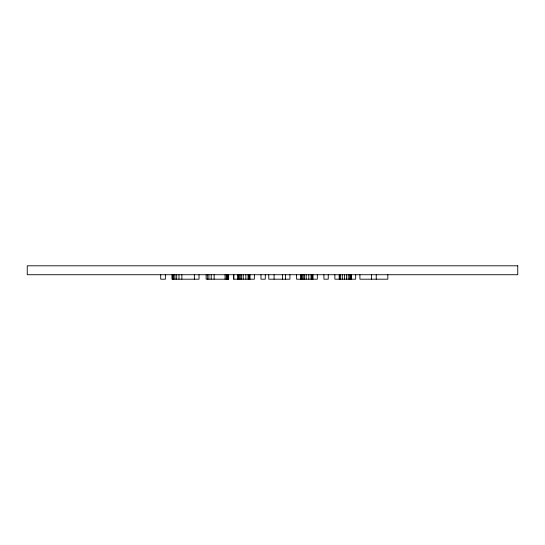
<?xml version="1.0" encoding="UTF-8"?>
<svg xmlns="http://www.w3.org/2000/svg" width="545" height="545" viewBox="0 0 545 545"><rect width="100%" height="100%" fill="white"/><g stroke="black" fill="none" stroke-linecap="round" stroke-linejoin="round"><path stroke-width="0.82" d="M387.849 274.728L387.849 279.19L359.904 279.19L359.904 274.728M376.234 274.728L376.234 279.19M371.567 274.728L371.567 279.19M355.674 274.728L355.674 279.19L334.868 279.19L334.868 274.728M351.341 274.728L351.341 279.19M351.164 274.728L351.164 279.19M350.619 274.728L350.619 279.19M349.658 274.728L349.658 279.19M348.207 274.728L348.207 279.19M346.45 274.728L346.45 279.19M344.583 274.728L344.583 279.19M342.301 274.728L342.301 279.19M340.605 274.728L340.605 279.19M339.549 274.728L339.549 279.19M339.194 274.728L339.194 279.19M328.253 274.728L328.253 279.19L323.928 279.19L323.928 274.728M317.333 274.728L317.333 279.19L296.575 279.19L296.575 274.728M313.007 274.728L313.007 279.19M312.503 274.728L312.503 279.19M311.876 274.728L311.876 279.19M310.997 274.728L310.997 279.19M308.797 274.728L308.797 279.19M306.222 274.728L306.222 279.19M304.601 274.728L304.601 279.19M303.204 274.728L303.204 279.19M302.114 274.728L302.114 279.19M301.412 274.728L301.412 279.19M301.031 274.728L301.031 279.19M300.908 274.728L300.908 279.19M289.92 274.728L289.92 279.19L268.753 279.19L268.753 274.728M285.587 274.728L285.587 279.19M282.535 274.728L282.535 279.19M274.087 274.728L274.087 279.19M265.286 274.728L265.286 279.19L260.96 279.19L260.96 274.728M254.365 274.728L254.365 279.19L233.614 279.19L233.614 274.728M250.039 274.728L250.039 279.19M249.535 274.728L249.535 279.19M248.908 274.728L248.908 279.19M248.029 274.728L248.029 279.19M245.836 274.728L245.836 279.19M243.254 274.728L243.254 279.19M241.639 274.728L241.639 279.19M240.236 274.728L240.236 279.19M239.146 274.728L239.146 279.19M238.444 274.728L238.444 279.19M238.07 274.728L238.07 279.19M237.94 274.728L237.94 279.19M233.853 274.728L233.853 279.19M228.634 274.728L228.634 279.19L206.119 279.19L206.119 274.728M228.45 274.728L228.45 279.19M227.912 274.728L227.912 279.19M227.769 274.728L227.769 279.19M227.633 274.728L227.633 279.19M227.136 274.728L227.136 279.19M226.277 274.728L226.277 279.19M225.051 274.728L225.051 279.19M214.124 274.728L214.124 279.19M211.188 274.728L211.188 279.19M208.905 274.728L208.905 279.19M207.338 274.728L207.338 279.19M199.027 274.728L199.027 279.19L172.111 279.19L172.111 274.728M194.361 274.728L194.361 279.19M181.867 274.728L181.867 279.19M178.992 274.728L178.992 279.19M176.696 274.728L176.696 279.19M174.972 274.728L174.972 279.19M173.726 274.728L173.726 279.19M172.826 274.728L172.826 279.19M172.383 274.728L172.383 279.19M172.295 274.728L172.295 279.19M165.38 274.728L165.38 279.19L160.714 279.19L160.714 274.728M517.75 265.81L27.25 265.81L27.25 274.728L517.75 274.728L517.75 265.81"/></g></svg>
